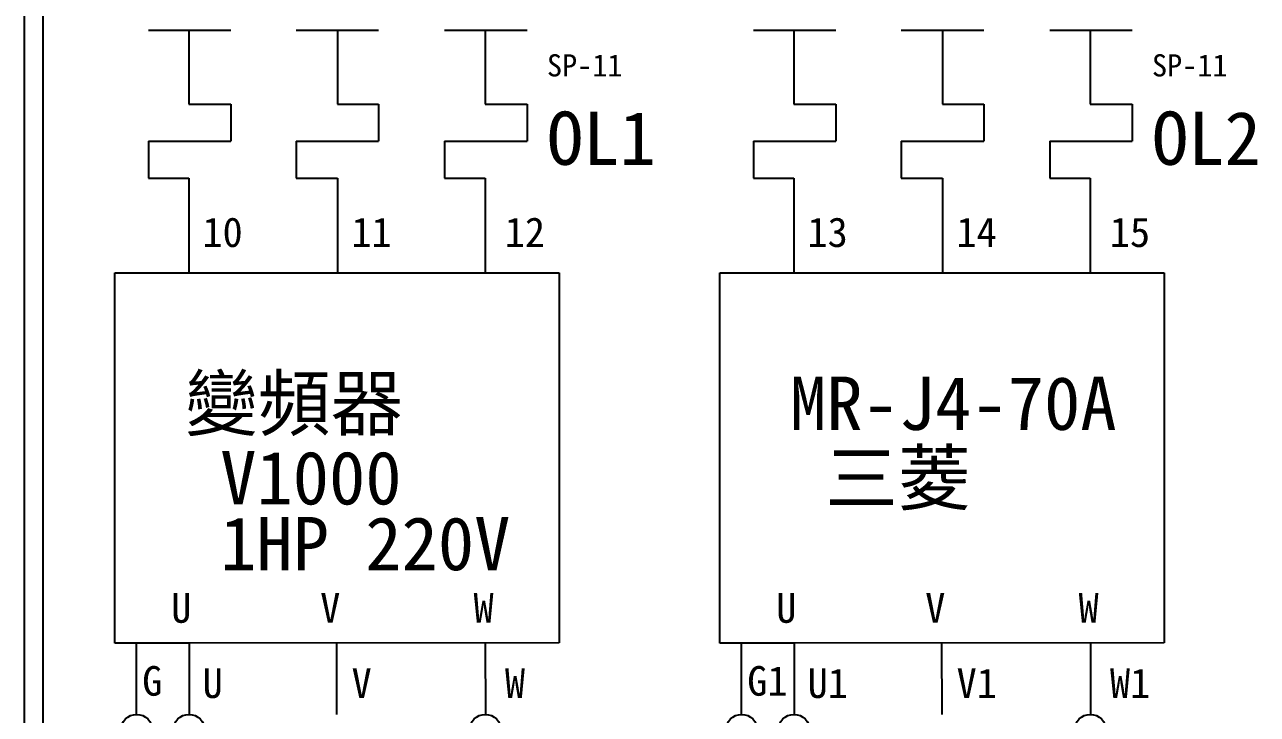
# Model space of a CAD drawing. Extents: x 10 to 297, y 3 to 207.
# Drawn here: x 10 to 93.2, y 57.4 to 103.9 of the extents above; entities that cross this region are included whole.
import ezdxf

# ---------------------------------------------------------------- set-up
doc = ezdxf.new("R2010")
doc.units = 0
doc.layers.get('0').update_dxf_attribs({"linetype": 'CONTINUOUS'})
doc.layers.add('圖框層', color=7, linetype='CONTINUOUS')
doc.layers.add('標尺寸層', color=3, linetype='CONTINUOUS')
doc.styles.add('STSL', font='kaiu.ttf')

msp = doc.modelspace()

# ---------------------------------------------------------------- linework, layer by layer
for p, q in [((41.08, 103.569), (41.081, 98.576)), ((81.922, 103.569), (81.923, 98.576)), ((41.096, 62.186), (41.098, 57.361)), ((81.938, 62.186), (81.939, 57.361))]:
    msp.add_line(p, q)
for centre in [(17.557, 56.29), (21.098, 56.29), (41.098, 56.29), (58.399, 56.29), (61.939, 56.29), (81.939, 56.29)]:
    msp.add_circle(centre, 1.071)
at = {"layer": '圖框層', "color": 7}
for p, q in [((10, 3), (10, 206.969)), ((11.25, 4.25), (11.25, 205.719))]:
    msp.add_line(p, q, dxfattribs=at)
at = {"layer": '標尺寸層', "color": 7}
for p, q in [((18.351, 103.569), (23.919, 103.569)), ((21.08, 103.569), (21.081, 98.569)), ((28.327, 103.572), (33.895, 103.572)), ((31.112, 103.572), (31.114, 98.572)), ((38.351, 103.569), (43.919, 103.569)), ((59.193, 103.569), (64.761, 103.569)), ((61.922, 103.569), (61.923, 98.569)), ((69.169, 103.572), (74.737, 103.572)), ((71.954, 103.572), (71.956, 98.572)), ((79.193, 103.569), (84.761, 103.569)), ((21.081, 98.569), (23.919, 98.569)), ((23.919, 98.569), (23.919, 96.069)), ((31.114, 98.572), (33.895, 98.572)), ((33.895, 98.572), (33.895, 96.072)), ((41.081, 98.576), (43.919, 98.576)), ((43.919, 98.576), (43.919, 96.076)), ((61.923, 98.569), (64.761, 98.569)), ((64.761, 98.569), (64.761, 96.069)), ((71.956, 98.572), (74.737, 98.572)), ((74.737, 98.572), (74.737, 96.072)), ((81.923, 98.576), (84.761, 98.576)), ((84.761, 98.576), (84.761, 96.076)), ((18.351, 96.069), (23.919, 96.069)), ((18.351, 96.069), (18.351, 93.569)), ((28.327, 96.072), (33.895, 96.072)), ((28.327, 96.072), (28.327, 93.572)), ((38.351, 96.076), (43.919, 96.076)), ((38.351, 96.076), (38.351, 93.576)), ((59.193, 96.069), (64.761, 96.069)), ((59.193, 96.069), (59.193, 93.569)), ((69.169, 96.072), (74.737, 96.072)), ((69.169, 96.072), (69.169, 93.572)), ((79.193, 96.076), (84.761, 96.076)), ((79.193, 96.076), (79.193, 93.576)), ((18.351, 93.569), (21.083, 93.569)), ((21.083, 93.569), (21.086, 87.181)), ((28.327, 93.572), (31.116, 93.572)), ((31.116, 93.572), (31.121, 87.184)), ((38.351, 93.576), (41.083, 93.576)), ((41.083, 93.576), (41.088, 87.188)), ((59.193, 93.569), (61.925, 93.569)), ((61.925, 93.569), (61.927, 87.181)), ((69.169, 93.572), (71.957, 93.572)), ((71.957, 93.572), (71.963, 87.184)), ((79.193, 93.576), (81.925, 93.576)), ((81.925, 93.576), (81.93, 87.188)), ((16.092, 87.179), (41.083, 87.188)), ((16.092, 62.179), (16.092, 87.179)), ((41.083, 87.188), (46.083, 87.188)), ((46.083, 87.188), (46.083, 62.188)), ((56.933, 87.179), (81.925, 87.188)), ((56.933, 62.179), (56.933, 87.179)), ((81.925, 87.188), (86.925, 87.188)), ((86.925, 87.188), (86.925, 62.188)), ((21.092, 62.179), (16.092, 62.179)), ((17.557, 57.361), (17.557, 62.179)), ((46.083, 62.188), (21.092, 62.179)), ((21.096, 62.179), (21.098, 57.361)), ((31.083, 57.357), (31.081, 62.183)), ((61.933, 62.179), (56.933, 62.179)), ((58.399, 57.361), (58.399, 62.179)), ((86.925, 62.188), (61.933, 62.179)), ((61.938, 62.179), (61.939, 57.361)), ((71.925, 57.357), (71.923, 62.183))]:
    msp.add_line(p, q, dxfattribs=at)

# ---------------------------------------------------------------- texts
at = {"layer": '圖框層', "color": 4, "style": 'STSL'}
for s, height, p in [('SP-11', 1.5, (45.258, 100.444)), ('SP-11', 1.5, (86.1, 100.444)), ('OL1', 3.6, (45.258, 94.473)), ('OL2', 3.6, (86.1, 94.473)), ('10', 2, (21.999, 88.928)), ('11', 2, (32.055, 88.928)), ('12', 2, (42.407, 88.928)), ('13', 2, (62.841, 88.928)), ('14', 2, (72.897, 88.928)), ('15', 2, (83.249, 88.928)), ('變頻器', 3.6, (20.828, 76.571)), ('MR-J4-70A', 3.6, (61.67, 76.571)), ('V1000', 3.6, (23.199, 71.537)), ('三菱', 3.6, (64.041, 71.537)), ('1HP 220V', 3.6, (23.199, 67.095)), ('U', 2, (19.893, 63.548)), ('V', 2, (29.949, 63.548)), ('W', 2, (40.301, 63.548)), ('U', 2, (60.734, 63.548)), ('V', 2, (70.791, 63.548)), ('W', 2, (81.143, 63.548)), ('G', 2, (17.938, 58.621)), ('U', 2, (22.012, 58.468)), ('V', 2, (32.068, 58.468)), ('W', 2, (42.42, 58.468)), ('G1', 2, (58.78, 58.621)), ('U1', 2, (62.854, 58.468)), ('V1', 2, (72.91, 58.468)), ('W1', 2, (83.262, 58.468))]:
    msp.add_text(s, height=height, dxfattribs=at).set_placement(p)

doc.saveas('drawing.dxf')
